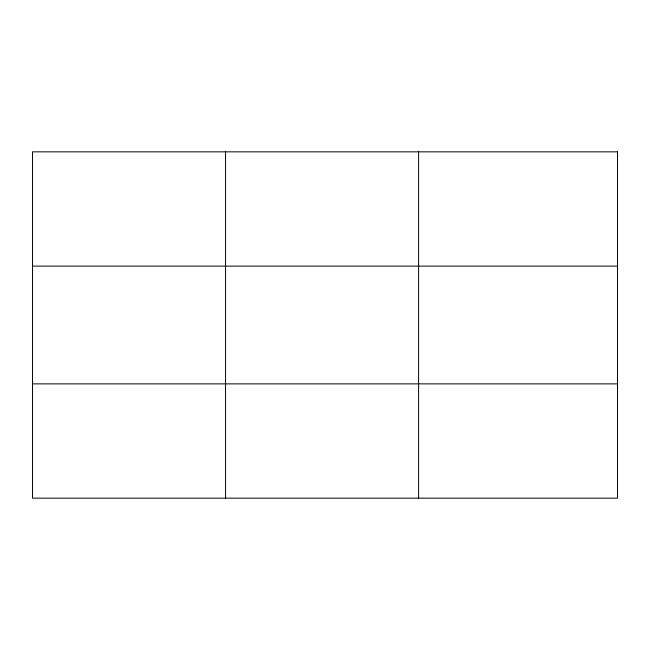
<?xml version="1.0" encoding="UTF-8"?>
<svg xmlns="http://www.w3.org/2000/svg" width="650" height="650" viewBox="0 0 650 650"><rect width="100%" height="100%" fill="white"/><g stroke="black" fill="none" stroke-linecap="round" stroke-linejoin="round"><path stroke-width="0.97" d="M225.55 151.84L225.55 498.16M418.6 151.84L418.6 498.16M32.5 266.126L617.5 266.126M32.5 383.874L617.5 383.874M617.5 151.84L617.5 498.16L32.5 498.16L32.5 151.84L617.5 151.84"/></g></svg>
